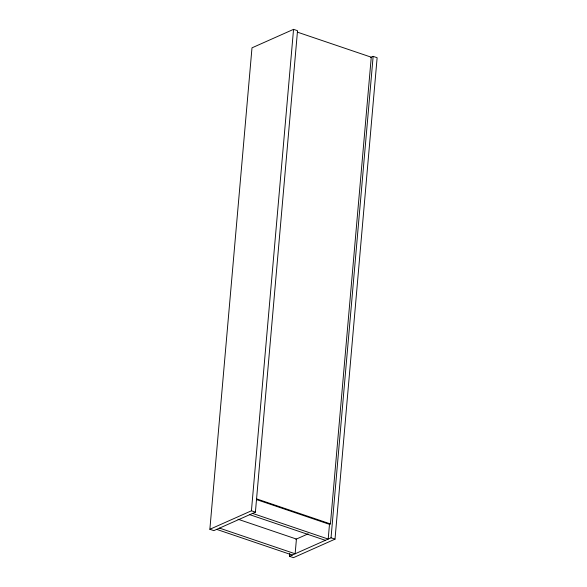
<?xml version="1.0" encoding="UTF-8"?>
<svg xmlns="http://www.w3.org/2000/svg" width="587" height="587" viewBox="0 0 587 587"><rect width="100%" height="100%" fill="white"/><g stroke="black" fill="none" stroke-linecap="round" stroke-linejoin="round"><path stroke-width="0.88" d="M209.867 529.283L251.992 47.841L293.544 29.35L297.528 30.7L255.404 512.143L213.851 530.633L209.867 529.283L251.427 510.793L255.404 512.143M251.427 510.793L293.544 29.35M370.661 57.475L373.149 56.367L377.133 57.717L335.008 539.159L293.456 557.65L289.472 556.3L289.714 553.556M297.352 32.124L371.263 57.203L330.43 523.927L329.483 524.345L328.199 539.064L252.571 513.405M289.472 556.3L331.031 537.809L373.149 56.367M295.811 539.328L308.131 533.847M256.519 498.847L330.43 523.927M256.438 499.559L329.483 524.345M331.031 537.809L335.008 539.159M249.739 514.667L325.367 540.326M237.992 519.224L296.428 539.057L295.144 553.776L219.516 528.117M216.684 529.379L292.311 555.038"/></g></svg>
